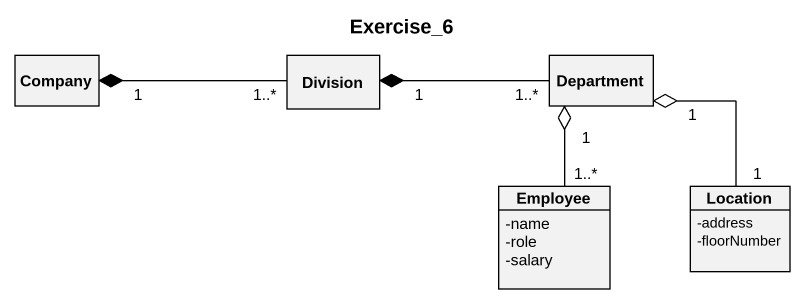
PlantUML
@startuml
title Exercise_6
hide circle
hide empty members
skinparam classAttributeIconSize 0
class Company
class Division
class Department
class Employee {
  -name
  -role
  -salary
}
class Location {
  -address
  -floorNumber
}
Company "1" *-right- "1..*" Division
Division "1" *-right- "1..*" Department
Department "1" o-- "1..*" Employee
Department "1" o-- "1" Location
@enduml
